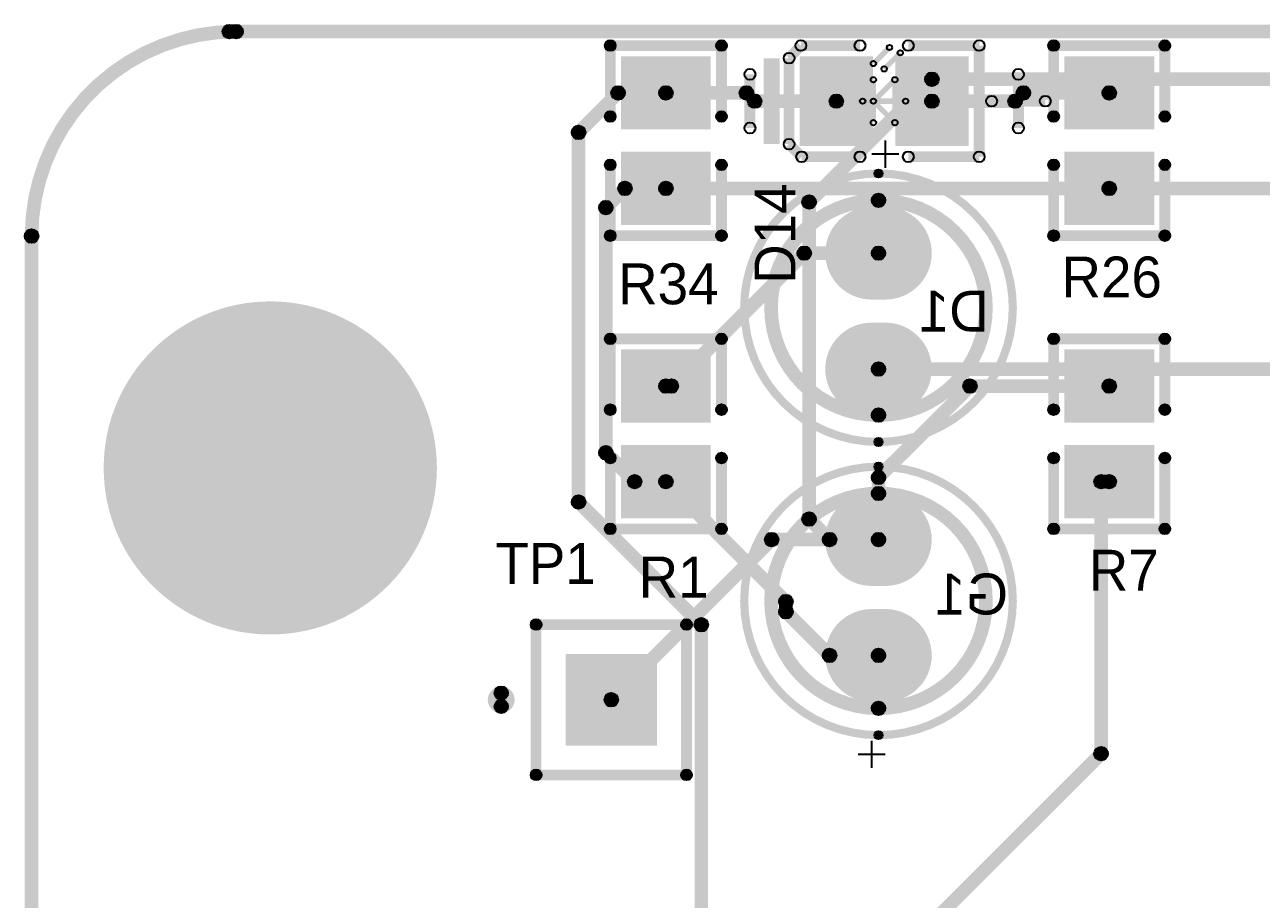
# Model space of a CAD drawing. Header units: millimetres. Extents: x 0 to 137, y 0 to 37.
# Drawn here: x -0.13 to 22.9, y 20.92 to 37.21 of the extents above; entities that cross this region are included whole.
import ezdxf

# ---------------------------------------------------------------- set-up
doc = ezdxf.new("R2010")
doc.units = ezdxf.units.MM
for name, color, linetype in [('BottomLayer', 5, 'Continuous'), ('BottomOverlay', 54, 'Continuous'), ('BottomSolder', 6, 'Continuous'), ('KeepOutLayer', 6, 'Continuous'), ('Mechanical13', 56, 'Continuous'), ('Mechanical15', 56, 'Continuous'), ('MultiLayer', 9, 'Continuous'), ('PadHoleLayer', 156, 'Continuous'), ('TopLayer', 1, 'Continuous'), ('TopOverlay', 2, 'Continuous'), ('TopPaste', 8, 'Continuous'), ('TopSolder', 216, 'Continuous'), ('ViaHoleLayer', 16, 'Continuous')]:
    doc.layers.add(name, color=color, linetype=linetype)

# ---------------------------------------------------------------- blocks, each defined once
blk = doc.blocks.new('PIN1_10')
at = {"layer": 'BottomLayer'}
blk.add_hatch(color=5, dxfattribs=at).paths.add_polyline_path([(-0.75, 0.75), (0.75, 0.75), (0.75, -0.75), (-0.75, -0.75)])
at = {"layer": 'BottomSolder'}
blk.add_hatch(color=6, dxfattribs=at).paths.add_polyline_path([(-0.852, 0.852), (0.852, 0.852), (0.852, -0.852), (-0.852, -0.852)])
at = {"layer": 'MultiLayer'}
blk.add_hatch(color=9, dxfattribs=at).paths.add_polyline_path([(-0.75, 0.75), (0.75, 0.75), (0.75, -0.75), (-0.75, -0.75)])
at = {"layer": 'PadHoleLayer'}
h = blk.add_hatch(color=156, dxfattribs=at)
edge = h.paths.add_edge_path()
edge.add_arc((0, 0), 0.45, 0, 360)
at = {"layer": 'TopLayer'}
blk.add_hatch(color=1, dxfattribs=at).paths.add_polyline_path([(-0.75, 0.75), (0.75, 0.75), (0.75, -0.75), (-0.75, -0.75)])
at = {"layer": 'TopOverlay'}
h = blk.add_hatch(color=2, dxfattribs=at)
edge = h.paths.add_edge_path()
edge.add_arc((-0.125, 2.05), 0.125, 0, 360)
h = blk.add_hatch(color=2, dxfattribs=at)
edge = h.paths.add_edge_path()
edge.add_arc((0.125, 2.05), 0.125, 0, 360)
h = blk.add_hatch(color=2, dxfattribs=at)
edge = h.paths.add_edge_path()
edge.add_arc((-1.4, 1.4), 0.1, 0, 360)
h = blk.add_hatch(color=2, dxfattribs=at)
edge = h.paths.add_edge_path()
edge.add_arc((-1.4, 1.4), 0.1, 0, 360)
for points in [[(-1.5, 1.4), (-1.3, 1.4), (-1.3, -1.4), (-1.5, -1.4)], [(-1.4, 1.3), (-1.4, 1.5), (1.4, 1.5), (1.4, 1.3)], [(1.3, 1.4), (1.5, 1.4), (1.5, -1.4), (1.3, -1.4)], [(-1.4, -1.5), (-1.4, -1.3), (1.4, -1.3), (1.4, -1.5)]]:
    blk.add_hatch(color=2, dxfattribs=at).paths.add_polyline_path(points)
h = blk.add_hatch(color=2, dxfattribs=at)
edge = h.paths.add_edge_path()
edge.add_arc((1.4, 1.4), 0.1, 0, 360)
h = blk.add_hatch(color=2, dxfattribs=at)
edge = h.paths.add_edge_path()
edge.add_arc((1.4, 1.4), 0.1, 0, 360)
h = blk.add_hatch(color=2, dxfattribs=at)
edge = h.paths.add_edge_path()
edge.add_arc((-1.4, -1.4), 0.1, 0, 360)
h = blk.add_hatch(color=2, dxfattribs=at)
edge = h.paths.add_edge_path()
edge.add_arc((-1.4, -1.4), 0.1, 0, 360)
h = blk.add_hatch(color=2, dxfattribs=at)
edge = h.paths.add_edge_path()
edge.add_arc((1.4, -1.4), 0.1, 0, 360)
h = blk.add_hatch(color=2, dxfattribs=at)
edge = h.paths.add_edge_path()
edge.add_arc((1.4, -1.4), 0.1, 0, 360)
at = {"layer": 'TopSolder'}
blk.add_hatch(color=216, dxfattribs=at).paths.add_polyline_path([(-0.852, 0.852), (0.852, 0.852), (0.852, -0.852), (-0.852, -0.852)])
at = {"layer": 'TopOverlay', "const_width": 0.25}
blk.add_lwpolyline([(0.125, 2.05, 1), (-0.125, 2.05, 1)], format="xyb", close=True, dxfattribs=at)
at = {"layer": 'TopOverlay'}
for centre, radius in [((-0.125, 2.05), 0.125), ((0.125, 2.05), 0.125), ((-1.4, 1.4), 0.1), ((-1.4, 1.4), 0.1), ((1.4, 1.4), 0.1), ((1.4, 1.4), 0.1), ((-1.4, -1.4), 0.1), ((-1.4, -1.4), 0.1), ((1.4, -1.4), 0.1), ((1.4, -1.4), 0.1)]:
    blk.add_circle(centre, radius, dxfattribs=at)
blk = doc.blocks.new('0805_R_19')
at = {"layer": 'TopLayer'}
for points in [[(-1.47, 0.735), (-0.31, 0.735), (-0.31, -0.735), (-1.47, -0.735)], [(0.31, 0.735), (1.47, 0.735), (1.47, -0.735), (0.31, -0.735)]]:
    blk.add_hatch(color=1, dxfattribs=at).paths.add_polyline_path(points)
at = {"layer": 'TopOverlay'}
h = blk.add_hatch(color=2, dxfattribs=at)
edge = h.paths.add_edge_path()
edge.add_arc((-1.77, 1.035), 0.1, 0, 360)
h = blk.add_hatch(color=2, dxfattribs=at)
edge = h.paths.add_edge_path()
edge.add_arc((-1.77, 1.035), 0.1, 0, 360)
for points in [[(-1.67, -1.035), (-1.87, -1.035), (-1.87, 1.035), (-1.67, 1.035)], [(-0.45, 1.135), (-0.45, 0.935), (-1.77, 0.935), (-1.77, 1.135)], [(1.77, 1.135), (1.77, 0.935), (0.45, 0.935), (0.45, 1.135)], [(1.87, -1.035), (1.67, -1.035), (1.67, 1.035), (1.87, 1.035)], [(-0.45, -0.935), (-0.45, -1.135), (-1.77, -1.135), (-1.77, -0.935)], [(1.77, -0.935), (1.77, -1.135), (0.45, -1.135), (0.45, -0.935)]]:
    blk.add_hatch(color=2, dxfattribs=at).paths.add_polyline_path(points)
h = blk.add_hatch(color=2, dxfattribs=at)
edge = h.paths.add_edge_path()
edge.add_arc((-0.45, 1.035), 0.1, 0, 360)
h = blk.add_hatch(color=2, dxfattribs=at)
edge = h.paths.add_edge_path()
edge.add_arc((0.45, 1.035), 0.1, 0, 360)
h = blk.add_hatch(color=2, dxfattribs=at)
edge = h.paths.add_edge_path()
edge.add_arc((1.77, 1.035), 0.1, 0, 360)
h = blk.add_hatch(color=2, dxfattribs=at)
edge = h.paths.add_edge_path()
edge.add_arc((1.77, 1.035), 0.1, 0, 360)
h = blk.add_hatch(color=2, dxfattribs=at)
edge = h.paths.add_edge_path()
edge.add_arc((-1.77, -1.035), 0.1, 0, 360)
h = blk.add_hatch(color=2, dxfattribs=at)
edge = h.paths.add_edge_path()
edge.add_arc((-1.77, -1.035), 0.1, 0, 360)
h = blk.add_hatch(color=2, dxfattribs=at)
edge = h.paths.add_edge_path()
edge.add_arc((-0.45, -1.035), 0.1, 0, 360)
h = blk.add_hatch(color=2, dxfattribs=at)
edge = h.paths.add_edge_path()
edge.add_arc((0.45, -1.035), 0.1, 0, 360)
h = blk.add_hatch(color=2, dxfattribs=at)
edge = h.paths.add_edge_path()
edge.add_arc((1.77, -1.035), 0.1, 0, 360)
h = blk.add_hatch(color=2, dxfattribs=at)
edge = h.paths.add_edge_path()
edge.add_arc((1.77, -1.035), 0.1, 0, 360)
at = {"layer": 'TopPaste'}
for points in [[(-1.47, 0.735), (-0.31, 0.735), (-0.31, -0.735), (-1.47, -0.735)], [(0.31, 0.735), (1.47, 0.735), (1.47, -0.735), (0.31, -0.735)]]:
    blk.add_hatch(color=8, dxfattribs=at).paths.add_polyline_path(points)
at = {"layer": 'TopSolder'}
for points in [[(-1.572, 0.837), (-0.208, 0.837), (-0.208, -0.837), (-1.572, -0.837)], [(0.208, 0.837), (1.572, 0.837), (1.572, -0.837), (0.208, -0.837)]]:
    blk.add_hatch(color=216, dxfattribs=at).paths.add_polyline_path(points)
at = {"layer": 'TopOverlay'}
for centre in [(-1.77, 1.035), (-1.77, 1.035), (-0.45, 1.035), (0.45, 1.035), (1.77, 1.035), (1.77, 1.035), (-1.77, -1.035), (-1.77, -1.035), (-0.45, -1.035), (0.45, -1.035), (1.77, -1.035), (1.77, -1.035)]:
    blk.add_circle(centre, 0.1, dxfattribs=at)
blk = doc.blocks.new('0805_R_27')
at = {"layer": 'TopLayer'}
for points in [[(-1.47, 0.735), (-0.31, 0.735), (-0.31, -0.735), (-1.47, -0.735)], [(0.31, 0.735), (1.47, 0.735), (1.47, -0.735), (0.31, -0.735)]]:
    blk.add_hatch(color=1, dxfattribs=at).paths.add_polyline_path(points)
at = {"layer": 'TopOverlay'}
h = blk.add_hatch(color=2, dxfattribs=at)
edge = h.paths.add_edge_path()
edge.add_arc((-1.77, 1.035), 0.1, 0, 360)
h = blk.add_hatch(color=2, dxfattribs=at)
edge = h.paths.add_edge_path()
edge.add_arc((-1.77, 1.035), 0.1, 0, 360)
for points in [[(-1.67, -1.035), (-1.87, -1.035), (-1.87, 1.035), (-1.67, 1.035)], [(-0.45, 1.135), (-0.45, 0.935), (-1.77, 0.935), (-1.77, 1.135)], [(1.77, 1.135), (1.77, 0.935), (0.45, 0.935), (0.45, 1.135)], [(1.87, -1.035), (1.67, -1.035), (1.67, 1.035), (1.87, 1.035)], [(-0.45, -0.935), (-0.45, -1.135), (-1.77, -1.135), (-1.77, -0.935)], [(1.77, -0.935), (1.77, -1.135), (0.45, -1.135), (0.45, -0.935)]]:
    blk.add_hatch(color=2, dxfattribs=at).paths.add_polyline_path(points)
h = blk.add_hatch(color=2, dxfattribs=at)
edge = h.paths.add_edge_path()
edge.add_arc((-0.45, 1.035), 0.1, 0, 360)
h = blk.add_hatch(color=2, dxfattribs=at)
edge = h.paths.add_edge_path()
edge.add_arc((0.45, 1.035), 0.1, 0, 360)
h = blk.add_hatch(color=2, dxfattribs=at)
edge = h.paths.add_edge_path()
edge.add_arc((1.77, 1.035), 0.1, 0, 360)
h = blk.add_hatch(color=2, dxfattribs=at)
edge = h.paths.add_edge_path()
edge.add_arc((1.77, 1.035), 0.1, 0, 360)
h = blk.add_hatch(color=2, dxfattribs=at)
edge = h.paths.add_edge_path()
edge.add_arc((-1.77, -1.035), 0.1, 0, 360)
h = blk.add_hatch(color=2, dxfattribs=at)
edge = h.paths.add_edge_path()
edge.add_arc((-1.77, -1.035), 0.1, 0, 360)
h = blk.add_hatch(color=2, dxfattribs=at)
edge = h.paths.add_edge_path()
edge.add_arc((-0.45, -1.035), 0.1, 0, 360)
h = blk.add_hatch(color=2, dxfattribs=at)
edge = h.paths.add_edge_path()
edge.add_arc((0.45, -1.035), 0.1, 0, 360)
h = blk.add_hatch(color=2, dxfattribs=at)
edge = h.paths.add_edge_path()
edge.add_arc((1.77, -1.035), 0.1, 0, 360)
h = blk.add_hatch(color=2, dxfattribs=at)
edge = h.paths.add_edge_path()
edge.add_arc((1.77, -1.035), 0.1, 0, 360)
at = {"layer": 'TopPaste'}
for points in [[(-1.47, 0.735), (-0.31, 0.735), (-0.31, -0.735), (-1.47, -0.735)], [(0.31, 0.735), (1.47, 0.735), (1.47, -0.735), (0.31, -0.735)]]:
    blk.add_hatch(color=8, dxfattribs=at).paths.add_polyline_path(points)
at = {"layer": 'TopSolder'}
for points in [[(-1.572, 0.837), (-0.208, 0.837), (-0.208, -0.837), (-1.572, -0.837)], [(0.208, 0.837), (1.572, 0.837), (1.572, -0.837), (0.208, -0.837)]]:
    blk.add_hatch(color=216, dxfattribs=at).paths.add_polyline_path(points)
at = {"layer": 'TopOverlay'}
for centre in [(-1.77, 1.035), (-1.77, 1.035), (-0.45, 1.035), (0.45, 1.035), (1.77, 1.035), (1.77, 1.035), (-1.77, -1.035), (-1.77, -1.035), (-0.45, -1.035), (0.45, -1.035), (1.77, -1.035), (1.77, -1.035)]:
    blk.add_circle(centre, 0.1, dxfattribs=at)
blk = doc.blocks.new('0805_R_46')
at = {"layer": 'TopLayer'}
for points in [[(-1.47, 0.735), (-0.31, 0.735), (-0.31, -0.735), (-1.47, -0.735)], [(0.31, 0.735), (1.47, 0.735), (1.47, -0.735), (0.31, -0.735)]]:
    blk.add_hatch(color=1, dxfattribs=at).paths.add_polyline_path(points)
at = {"layer": 'TopOverlay'}
h = blk.add_hatch(color=2, dxfattribs=at)
edge = h.paths.add_edge_path()
edge.add_arc((-1.77, 1.035), 0.1, 0, 360)
h = blk.add_hatch(color=2, dxfattribs=at)
edge = h.paths.add_edge_path()
edge.add_arc((-1.77, 1.035), 0.1, 0, 360)
for points in [[(-1.67, -1.035), (-1.87, -1.035), (-1.87, 1.035), (-1.67, 1.035)], [(-0.45, 1.135), (-0.45, 0.935), (-1.77, 0.935), (-1.77, 1.135)], [(1.77, 1.135), (1.77, 0.935), (0.45, 0.935), (0.45, 1.135)], [(1.87, -1.035), (1.67, -1.035), (1.67, 1.035), (1.87, 1.035)], [(-0.45, -0.935), (-0.45, -1.135), (-1.77, -1.135), (-1.77, -0.935)], [(1.77, -0.935), (1.77, -1.135), (0.45, -1.135), (0.45, -0.935)]]:
    blk.add_hatch(color=2, dxfattribs=at).paths.add_polyline_path(points)
h = blk.add_hatch(color=2, dxfattribs=at)
edge = h.paths.add_edge_path()
edge.add_arc((-0.45, 1.035), 0.1, 0, 360)
h = blk.add_hatch(color=2, dxfattribs=at)
edge = h.paths.add_edge_path()
edge.add_arc((0.45, 1.035), 0.1, 0, 360)
h = blk.add_hatch(color=2, dxfattribs=at)
edge = h.paths.add_edge_path()
edge.add_arc((1.77, 1.035), 0.1, 0, 360)
h = blk.add_hatch(color=2, dxfattribs=at)
edge = h.paths.add_edge_path()
edge.add_arc((1.77, 1.035), 0.1, 0, 360)
h = blk.add_hatch(color=2, dxfattribs=at)
edge = h.paths.add_edge_path()
edge.add_arc((-1.77, -1.035), 0.1, 0, 360)
h = blk.add_hatch(color=2, dxfattribs=at)
edge = h.paths.add_edge_path()
edge.add_arc((-1.77, -1.035), 0.1, 0, 360)
h = blk.add_hatch(color=2, dxfattribs=at)
edge = h.paths.add_edge_path()
edge.add_arc((-0.45, -1.035), 0.1, 0, 360)
h = blk.add_hatch(color=2, dxfattribs=at)
edge = h.paths.add_edge_path()
edge.add_arc((0.45, -1.035), 0.1, 0, 360)
h = blk.add_hatch(color=2, dxfattribs=at)
edge = h.paths.add_edge_path()
edge.add_arc((1.77, -1.035), 0.1, 0, 360)
h = blk.add_hatch(color=2, dxfattribs=at)
edge = h.paths.add_edge_path()
edge.add_arc((1.77, -1.035), 0.1, 0, 360)
at = {"layer": 'TopPaste'}
for points in [[(-1.47, 0.735), (-0.31, 0.735), (-0.31, -0.735), (-1.47, -0.735)], [(0.31, 0.735), (1.47, 0.735), (1.47, -0.735), (0.31, -0.735)]]:
    blk.add_hatch(color=8, dxfattribs=at).paths.add_polyline_path(points)
at = {"layer": 'TopSolder'}
for points in [[(-1.572, 0.837), (-0.208, 0.837), (-0.208, -0.837), (-1.572, -0.837)], [(0.208, 0.837), (1.572, 0.837), (1.572, -0.837), (0.208, -0.837)]]:
    blk.add_hatch(color=216, dxfattribs=at).paths.add_polyline_path(points)
at = {"layer": 'TopOverlay'}
for centre in [(-1.77, 1.035), (-1.77, 1.035), (-0.45, 1.035), (0.45, 1.035), (1.77, 1.035), (1.77, 1.035), (-1.77, -1.035), (-1.77, -1.035), (-0.45, -1.035), (0.45, -1.035), (1.77, -1.035), (1.77, -1.035)]:
    blk.add_circle(centre, 0.1, dxfattribs=at)
blk = doc.blocks.new('0805_R_52')
at = {"layer": 'TopLayer'}
for points in [[(-1.47, 0.735), (-0.31, 0.735), (-0.31, -0.735), (-1.47, -0.735)], [(0.31, 0.735), (1.47, 0.735), (1.47, -0.735), (0.31, -0.735)]]:
    blk.add_hatch(color=1, dxfattribs=at).paths.add_polyline_path(points)
at = {"layer": 'TopOverlay'}
h = blk.add_hatch(color=2, dxfattribs=at)
edge = h.paths.add_edge_path()
edge.add_arc((-1.77, 1.035), 0.1, 0, 360)
h = blk.add_hatch(color=2, dxfattribs=at)
edge = h.paths.add_edge_path()
edge.add_arc((-1.77, 1.035), 0.1, 0, 360)
for points in [[(-1.67, -1.035), (-1.87, -1.035), (-1.87, 1.035), (-1.67, 1.035)], [(-0.45, 1.135), (-0.45, 0.935), (-1.77, 0.935), (-1.77, 1.135)], [(1.77, 1.135), (1.77, 0.935), (0.45, 0.935), (0.45, 1.135)], [(1.87, -1.035), (1.67, -1.035), (1.67, 1.035), (1.87, 1.035)], [(-0.45, -0.935), (-0.45, -1.135), (-1.77, -1.135), (-1.77, -0.935)], [(1.77, -0.935), (1.77, -1.135), (0.45, -1.135), (0.45, -0.935)]]:
    blk.add_hatch(color=2, dxfattribs=at).paths.add_polyline_path(points)
h = blk.add_hatch(color=2, dxfattribs=at)
edge = h.paths.add_edge_path()
edge.add_arc((-0.45, 1.035), 0.1, 0, 360)
h = blk.add_hatch(color=2, dxfattribs=at)
edge = h.paths.add_edge_path()
edge.add_arc((0.45, 1.035), 0.1, 0, 360)
h = blk.add_hatch(color=2, dxfattribs=at)
edge = h.paths.add_edge_path()
edge.add_arc((1.77, 1.035), 0.1, 0, 360)
h = blk.add_hatch(color=2, dxfattribs=at)
edge = h.paths.add_edge_path()
edge.add_arc((1.77, 1.035), 0.1, 0, 360)
h = blk.add_hatch(color=2, dxfattribs=at)
edge = h.paths.add_edge_path()
edge.add_arc((-1.77, -1.035), 0.1, 0, 360)
h = blk.add_hatch(color=2, dxfattribs=at)
edge = h.paths.add_edge_path()
edge.add_arc((-1.77, -1.035), 0.1, 0, 360)
h = blk.add_hatch(color=2, dxfattribs=at)
edge = h.paths.add_edge_path()
edge.add_arc((-0.45, -1.035), 0.1, 0, 360)
h = blk.add_hatch(color=2, dxfattribs=at)
edge = h.paths.add_edge_path()
edge.add_arc((0.45, -1.035), 0.1, 0, 360)
h = blk.add_hatch(color=2, dxfattribs=at)
edge = h.paths.add_edge_path()
edge.add_arc((1.77, -1.035), 0.1, 0, 360)
h = blk.add_hatch(color=2, dxfattribs=at)
edge = h.paths.add_edge_path()
edge.add_arc((1.77, -1.035), 0.1, 0, 360)
at = {"layer": 'TopPaste'}
for points in [[(-1.47, 0.735), (-0.31, 0.735), (-0.31, -0.735), (-1.47, -0.735)], [(0.31, 0.735), (1.47, 0.735), (1.47, -0.735), (0.31, -0.735)]]:
    blk.add_hatch(color=8, dxfattribs=at).paths.add_polyline_path(points)
at = {"layer": 'TopSolder'}
for points in [[(-1.572, 0.837), (-0.208, 0.837), (-0.208, -0.837), (-1.572, -0.837)], [(0.208, 0.837), (1.572, 0.837), (1.572, -0.837), (0.208, -0.837)]]:
    blk.add_hatch(color=216, dxfattribs=at).paths.add_polyline_path(points)
at = {"layer": 'TopOverlay'}
for centre in [(-1.77, 1.035), (-1.77, 1.035), (-0.45, 1.035), (0.45, 1.035), (1.77, 1.035), (1.77, 1.035), (-1.77, -1.035), (-1.77, -1.035), (-0.45, -1.035), (0.45, -1.035), (1.77, -1.035), (1.77, -1.035)]:
    blk.add_circle(centre, 0.1, dxfattribs=at)
blk = doc.blocks.new('3___LED___B_56')
at = {"layer": 'BottomLayer'}
h = blk.add_hatch(color=5, dxfattribs=at)
edge = h.paths.add_edge_path()
edge.add_arc((-1.079, -0.127), 0.762, 180, 360)
edge.add_line((-0.318, -0.127), (-0.318, 0.127))
edge.add_arc((-1.079, 0.127), 0.762, 0, 180)
edge.add_line((-1.841, 0.127), (-1.841, -0.127))
h = blk.add_hatch(color=5, dxfattribs=at)
edge = h.paths.add_edge_path()
edge.add_arc((1.079, -0.127), 0.762, 180, 360)
edge.add_line((1.841, -0.127), (1.841, 0.127))
edge.add_arc((1.079, 0.127), 0.762, 0, 180)
edge.add_line((0.318, 0.127), (0.318, -0.127))
at = {"layer": 'BottomOverlay'}
h = blk.add_hatch(color=54, dxfattribs=at)
edge = h.paths.add_edge_path()
edge.add_arc((-2.564, 0), 0.0762, 0, 360)
h = blk.add_hatch(color=54, dxfattribs=at)
edge = h.paths.add_edge_path()
edge.add_arc((-2.064, 0), 0.127, 0, 360)
h = blk.add_hatch(color=54, dxfattribs=at)
edge = h.paths.add_edge_path()
edge.add_arc((1.937, 0), 0.127, 0, 360)
h = blk.add_hatch(color=54, dxfattribs=at)
edge = h.paths.add_edge_path()
edge.add_arc((2.437, 0), 0.0762, 0, 360)
at = {"layer": 'BottomSolder'}
h = blk.add_hatch(color=6, dxfattribs=at)
edge = h.paths.add_edge_path()
edge.add_arc((-1.079, -0.127), 0.864, 180, 360)
edge.add_line((-0.216, -0.127), (-0.216, 0.127))
edge.add_arc((-1.079, 0.127), 0.864, 0, 180)
edge.add_line((-1.943, 0.127), (-1.943, -0.127))
h = blk.add_hatch(color=6, dxfattribs=at)
edge = h.paths.add_edge_path()
edge.add_arc((1.079, -0.127), 0.864, 180, 360)
edge.add_line((1.943, -0.127), (1.943, 0.127))
edge.add_arc((1.079, 0.127), 0.864, 0, 180)
edge.add_line((0.216, 0.127), (0.216, -0.127))
at = {"layer": 'MultiLayer'}
h = blk.add_hatch(color=9, dxfattribs=at)
edge = h.paths.add_edge_path()
edge.add_arc((-1.079, -0.127), 0.762, 180, 360)
edge.add_line((-0.318, -0.127), (-0.318, 0.127))
edge.add_arc((-1.079, 0.127), 0.762, 0, 180)
edge.add_line((-1.841, 0.127), (-1.841, -0.127))
h = blk.add_hatch(color=9, dxfattribs=at)
edge = h.paths.add_edge_path()
edge.add_arc((1.079, -0.127), 0.762, 180, 360)
edge.add_line((1.841, -0.127), (1.841, 0.127))
edge.add_arc((1.079, 0.127), 0.762, 0, 180)
edge.add_line((0.318, 0.127), (0.318, -0.127))
at = {"layer": 'PadHoleLayer'}
h = blk.add_hatch(color=156, dxfattribs=at)
edge = h.paths.add_edge_path()
edge.add_arc((-1.079, 0), 0.35, 0, 360)
h = blk.add_hatch(color=156, dxfattribs=at)
edge = h.paths.add_edge_path()
edge.add_arc((1.079, 0), 0.35, 0, 360)
at = {"layer": 'TopLayer'}
h = blk.add_hatch(color=1, dxfattribs=at)
edge = h.paths.add_edge_path()
edge.add_arc((-1.079, -0.127), 0.762, 180, 360)
edge.add_line((-0.318, -0.127), (-0.318, 0.127))
edge.add_arc((-1.079, 0.127), 0.762, 0, 180)
edge.add_line((-1.841, 0.127), (-1.841, -0.127))
h = blk.add_hatch(color=1, dxfattribs=at)
edge = h.paths.add_edge_path()
edge.add_arc((1.079, -0.127), 0.762, 180, 360)
edge.add_line((1.841, -0.127), (1.841, 0.127))
edge.add_arc((1.079, 0.127), 0.762, 0, 180)
edge.add_line((0.318, 0.127), (0.318, -0.127))
at = {"layer": 'TopSolder'}
h = blk.add_hatch(color=216, dxfattribs=at)
edge = h.paths.add_edge_path()
edge.add_arc((-1.079, -0.127), 0.864, 180, 360)
edge.add_line((-0.216, -0.127), (-0.216, 0.127))
edge.add_arc((-1.079, 0.127), 0.864, 0, 180)
edge.add_line((-1.943, 0.127), (-1.943, -0.127))
h = blk.add_hatch(color=216, dxfattribs=at)
edge = h.paths.add_edge_path()
edge.add_arc((1.079, -0.127), 0.864, 180, 360)
edge.add_line((1.943, -0.127), (1.943, 0.127))
edge.add_arc((1.079, 0.127), 0.864, 0, 180)
edge.add_line((0.216, 0.127), (0.216, -0.127))
at = {"layer": 'BottomOverlay'}
for p, q in [((-2.921, 0.381), (-2.921, -0.127)), ((-3.175, 0.127), (-2.667, 0.127))]:
    blk.add_line(p, q, dxfattribs=at)
for points, const_width in [([(2.437, 0, 1), (-2.564, 0, 1)], 0.152), ([(1.937, 0, 1), (-2.064, 0, 1)], 0.254)]:
    blk.add_lwpolyline(points, format="xyb", close=True, dxfattribs=dict(at, const_width=const_width))
for centre, radius in [((-2.564, 0), 0.0762), ((-2.064, 0), 0.127), ((1.937, 0), 0.127), ((2.437, 0), 0.0762)]:
    blk.add_circle(centre, radius, dxfattribs=at)
blk = doc.blocks.new('0805_LED_S1_64')
at = {"layer": 'Mechanical13'}
for points in [[(-0.165, 0.665), (-0.235, 0.735), (0.065, 1.035), (0.135, 0.965)], [(0.035, 0.565), (-0.035, 0.635), (0.265, 0.935), (0.335, 0.865)], [(-0.15, -0.4), (-0.25, -0.4), (-0.25, 0.4), (-0.15, 0.4)], [(-0.165, -0.035), (-0.235, 0.035), (0.165, 0.435), (0.235, 0.365)], [(0.25, -0.4), (0.15, -0.4), (0.15, 0.4), (0.25, 0.4)], [(-0.4, -0.05), (-0.4, 0.05), (0.4, 0.05), (0.4, -0.05)], [(-0.235, -0.035), (-0.165, 0.035), (0.235, -0.365), (0.165, -0.435)]]:
    blk.add_hatch(color=56, dxfattribs=at).paths.add_polyline_path(points)
h = blk.add_hatch(color=56, dxfattribs=at)
edge = h.paths.add_edge_path()
edge.add_arc((0.1, 1), 0.05, 0, 360)
h = blk.add_hatch(color=56, dxfattribs=at)
edge = h.paths.add_edge_path()
edge.add_arc((0.3, 0.9), 0.05, 0, 360)
h = blk.add_hatch(color=56, dxfattribs=at)
edge = h.paths.add_edge_path()
edge.add_arc((-0.2, 0.7), 0.05, 0, 360)
h = blk.add_hatch(color=56, dxfattribs=at)
edge = h.paths.add_edge_path()
edge.add_arc((0, 0.6), 0.05, 0, 360)
h = blk.add_hatch(color=56, dxfattribs=at)
edge = h.paths.add_edge_path()
edge.add_arc((-0.2, 0.4), 0.05, 0, 360)
h = blk.add_hatch(color=56, dxfattribs=at)
edge = h.paths.add_edge_path()
edge.add_arc((0.2, 0.4), 0.05, 0, 360)
h = blk.add_hatch(color=56, dxfattribs=at)
edge = h.paths.add_edge_path()
edge.add_arc((0.2, 0.4), 0.05, 0, 360)
h = blk.add_hatch(color=56, dxfattribs=at)
edge = h.paths.add_edge_path()
edge.add_arc((-0.4, 0), 0.05, 0, 360)
h = blk.add_hatch(color=56, dxfattribs=at)
edge = h.paths.add_edge_path()
edge.add_arc((-0.2, 0), 0.05, 0, 360)
h = blk.add_hatch(color=56, dxfattribs=at)
edge = h.paths.add_edge_path()
edge.add_arc((-0.2, 0), 0.05, 0, 360)
h = blk.add_hatch(color=56, dxfattribs=at)
edge = h.paths.add_edge_path()
edge.add_arc((0.4, 0), 0.05, 0, 360)
h = blk.add_hatch(color=56, dxfattribs=at)
edge = h.paths.add_edge_path()
edge.add_arc((-0.2, -0.4), 0.05, 0, 360)
h = blk.add_hatch(color=56, dxfattribs=at)
edge = h.paths.add_edge_path()
edge.add_arc((0.2, -0.4), 0.05, 0, 360)
h = blk.add_hatch(color=56, dxfattribs=at)
edge = h.paths.add_edge_path()
edge.add_arc((0.2, -0.4), 0.05, 0, 360)
at = {"layer": 'Mechanical15'}
h = blk.add_hatch(color=56, dxfattribs=at)
edge = h.paths.add_edge_path()
edge.add_arc((-2.5, 0.5), 0.102, 0, 360)
for points in [[(-2.398, -0.5), (-2.602, -0.5), (-2.602, 0.5), (-2.398, 0.5)], [(2.602, -0.5), (2.398, -0.5), (2.398, 0.5), (2.602, 0.5)], [(2, -0.102), (2, 0.102), (3, 0.102), (3, -0.102)]]:
    blk.add_hatch(color=56, dxfattribs=at).paths.add_polyline_path(points)
h = blk.add_hatch(color=56, dxfattribs=at)
edge = h.paths.add_edge_path()
edge.add_arc((2.5, 0.5), 0.102, 0, 360)
h = blk.add_hatch(color=56, dxfattribs=at)
edge = h.paths.add_edge_path()
edge.add_arc((2, 0), 0.102, 0, 360)
h = blk.add_hatch(color=56, dxfattribs=at)
edge = h.paths.add_edge_path()
edge.add_arc((3, 0), 0.102, 0, 360)
h = blk.add_hatch(color=56, dxfattribs=at)
edge = h.paths.add_edge_path()
edge.add_arc((-2.5, -0.5), 0.102, 0, 360)
h = blk.add_hatch(color=56, dxfattribs=at)
edge = h.paths.add_edge_path()
edge.add_arc((2.5, -0.5), 0.102, 0, 360)
at = {"layer": 'TopLayer'}
for points in [[(-0.31, -0.735), (-1.47, -0.735), (-1.47, 0.735), (-0.31, 0.735)], [(1.47, -0.735), (0.31, -0.735), (0.31, 0.735), (1.47, 0.735)]]:
    blk.add_hatch(color=1, dxfattribs=at).paths.add_polyline_path(points)
at = {"layer": 'TopOverlay'}
for points in [[(-1.697, 0.732), (-1.843, 0.868), (-1.623, 1.103), (-1.477, 0.967)], [(-1.55, 0.935), (-1.55, 1.135), (-0.45, 1.135), (-0.45, 0.935)], [(0.45, 0.935), (0.45, 1.135), (1.77, 1.135), (1.77, 0.935)], [(1.87, -1.035), (1.67, -1.035), (1.67, 1.035), (1.87, 1.035)], [(-2.245, -0.8), (-1.945, -0.8), (-1.945, 0.8), (-2.245, 0.8)], [(-1.67, -0.8), (-1.87, -0.8), (-1.87, 0.8), (-1.67, 0.8)], [(-1.841, -0.871), (-1.699, -0.729), (-1.464, -0.964), (-1.606, -1.106)], [(-1.535, -1.135), (-1.535, -0.935), (-0.45, -0.935), (-0.45, -1.135)], [(0.45, -1.135), (0.45, -0.935), (1.77, -0.935), (1.77, -1.135)]]:
    blk.add_hatch(color=2, dxfattribs=at).paths.add_polyline_path(points)
h = blk.add_hatch(color=2, dxfattribs=at)
edge = h.paths.add_edge_path()
edge.add_arc((-1.55, 1.035), 0.1, 0, 360)
h = blk.add_hatch(color=2, dxfattribs=at)
edge = h.paths.add_edge_path()
edge.add_arc((-1.55, 1.035), 0.1, 0, 360)
h = blk.add_hatch(color=2, dxfattribs=at)
edge = h.paths.add_edge_path()
edge.add_arc((-0.45, 1.035), 0.1, 0, 360)
h = blk.add_hatch(color=2, dxfattribs=at)
edge = h.paths.add_edge_path()
edge.add_arc((0.45, 1.035), 0.1, 0, 360)
h = blk.add_hatch(color=2, dxfattribs=at)
edge = h.paths.add_edge_path()
edge.add_arc((1.77, 1.035), 0.1, 0, 360)
h = blk.add_hatch(color=2, dxfattribs=at)
edge = h.paths.add_edge_path()
edge.add_arc((1.77, 1.035), 0.1, 0, 360)
h = blk.add_hatch(color=2, dxfattribs=at)
edge = h.paths.add_edge_path()
edge.add_arc((-1.77, 0.8), 0.1, 0, 360)
h = blk.add_hatch(color=2, dxfattribs=at)
edge = h.paths.add_edge_path()
edge.add_arc((-1.77, 0.8), 0.1, 0, 360)
h = blk.add_hatch(color=2, dxfattribs=at)
edge = h.paths.add_edge_path()
edge.add_arc((-1.77, -0.8), 0.1, 0, 360)
h = blk.add_hatch(color=2, dxfattribs=at)
edge = h.paths.add_edge_path()
edge.add_arc((-1.77, -0.8), 0.1, 0, 360)
h = blk.add_hatch(color=2, dxfattribs=at)
edge = h.paths.add_edge_path()
edge.add_arc((-1.535, -1.035), 0.1, 0, 360)
h = blk.add_hatch(color=2, dxfattribs=at)
edge = h.paths.add_edge_path()
edge.add_arc((-1.535, -1.035), 0.1, 0, 360)
h = blk.add_hatch(color=2, dxfattribs=at)
edge = h.paths.add_edge_path()
edge.add_arc((-0.45, -1.035), 0.1, 0, 360)
h = blk.add_hatch(color=2, dxfattribs=at)
edge = h.paths.add_edge_path()
edge.add_arc((0.45, -1.035), 0.1, 0, 360)
h = blk.add_hatch(color=2, dxfattribs=at)
edge = h.paths.add_edge_path()
edge.add_arc((1.77, -1.035), 0.1, 0, 360)
h = blk.add_hatch(color=2, dxfattribs=at)
edge = h.paths.add_edge_path()
edge.add_arc((1.77, -1.035), 0.1, 0, 360)
at = {"layer": 'TopPaste'}
for points in [[(-0.31, -0.735), (-1.47, -0.735), (-1.47, 0.735), (-0.31, 0.735)], [(1.47, -0.735), (0.31, -0.735), (0.31, 0.735), (1.47, 0.735)]]:
    blk.add_hatch(color=8, dxfattribs=at).paths.add_polyline_path(points)
at = {"layer": 'TopSolder'}
for points in [[(-0.208, -0.837), (-1.572, -0.837), (-1.572, 0.837), (-0.208, 0.837)], [(1.572, -0.837), (0.208, -0.837), (0.208, 0.837), (1.572, 0.837)]]:
    blk.add_hatch(color=216, dxfattribs=at).paths.add_polyline_path(points)
at = {"layer": 'Mechanical13'}
for centre in [(0.1, 1), (0.3, 0.9), (-0.2, 0.7), (0, 0.6), (-0.2, 0.4), (0.2, 0.4), (0.2, 0.4), (-0.4, 0), (-0.2, 0), (-0.2, 0), (0.4, 0), (-0.2, -0.4), (0.2, -0.4), (0.2, -0.4)]:
    blk.add_circle(centre, 0.05, dxfattribs=at)
at = {"layer": 'Mechanical15'}
for centre in [(-2.5, 0.5), (2.5, 0.5), (2, 0), (3, 0), (-2.5, -0.5), (2.5, -0.5)]:
    blk.add_circle(centre, 0.102, dxfattribs=at)
at = {"layer": 'TopOverlay'}
for centre in [(-1.55, 1.035), (-1.55, 1.035), (-0.45, 1.035), (0.45, 1.035), (1.77, 1.035), (1.77, 1.035), (-1.77, 0.8), (-1.77, 0.8), (-1.77, -0.8), (-1.77, -0.8), (-1.535, -1.035), (-1.535, -1.035), (-0.45, -1.035), (0.45, -1.035), (1.77, -1.035), (1.77, -1.035)]:
    blk.add_circle(centre, 0.1, dxfattribs=at)
blk = doc.blocks.new('3___LED___B_77')
at = {"layer": 'BottomLayer'}
h = blk.add_hatch(color=5, dxfattribs=at)
edge = h.paths.add_edge_path()
edge.add_arc((-1.079, -0.127), 0.762, 180, 360)
edge.add_line((-0.318, -0.127), (-0.318, 0.127))
edge.add_arc((-1.079, 0.127), 0.762, 0, 180)
edge.add_line((-1.841, 0.127), (-1.841, -0.127))
h = blk.add_hatch(color=5, dxfattribs=at)
edge = h.paths.add_edge_path()
edge.add_arc((1.079, -0.127), 0.762, 180, 360)
edge.add_line((1.841, -0.127), (1.841, 0.127))
edge.add_arc((1.079, 0.127), 0.762, 0, 180)
edge.add_line((0.318, 0.127), (0.318, -0.127))
at = {"layer": 'BottomOverlay'}
h = blk.add_hatch(color=54, dxfattribs=at)
edge = h.paths.add_edge_path()
edge.add_arc((-2.564, 0), 0.0762, 0, 360)
h = blk.add_hatch(color=54, dxfattribs=at)
edge = h.paths.add_edge_path()
edge.add_arc((-2.064, 0), 0.127, 0, 360)
h = blk.add_hatch(color=54, dxfattribs=at)
edge = h.paths.add_edge_path()
edge.add_arc((1.937, 0), 0.127, 0, 360)
h = blk.add_hatch(color=54, dxfattribs=at)
edge = h.paths.add_edge_path()
edge.add_arc((2.437, 0), 0.0762, 0, 360)
at = {"layer": 'BottomSolder'}
h = blk.add_hatch(color=6, dxfattribs=at)
edge = h.paths.add_edge_path()
edge.add_arc((-1.079, -0.127), 0.864, 180, 360)
edge.add_line((-0.216, -0.127), (-0.216, 0.127))
edge.add_arc((-1.079, 0.127), 0.864, 0, 180)
edge.add_line((-1.943, 0.127), (-1.943, -0.127))
h = blk.add_hatch(color=6, dxfattribs=at)
edge = h.paths.add_edge_path()
edge.add_arc((1.079, -0.127), 0.864, 180, 360)
edge.add_line((1.943, -0.127), (1.943, 0.127))
edge.add_arc((1.079, 0.127), 0.864, 0, 180)
edge.add_line((0.216, 0.127), (0.216, -0.127))
at = {"layer": 'MultiLayer'}
h = blk.add_hatch(color=9, dxfattribs=at)
edge = h.paths.add_edge_path()
edge.add_arc((-1.079, -0.127), 0.762, 180, 360)
edge.add_line((-0.318, -0.127), (-0.318, 0.127))
edge.add_arc((-1.079, 0.127), 0.762, 0, 180)
edge.add_line((-1.841, 0.127), (-1.841, -0.127))
h = blk.add_hatch(color=9, dxfattribs=at)
edge = h.paths.add_edge_path()
edge.add_arc((1.079, -0.127), 0.762, 180, 360)
edge.add_line((1.841, -0.127), (1.841, 0.127))
edge.add_arc((1.079, 0.127), 0.762, 0, 180)
edge.add_line((0.318, 0.127), (0.318, -0.127))
at = {"layer": 'PadHoleLayer'}
h = blk.add_hatch(color=156, dxfattribs=at)
edge = h.paths.add_edge_path()
edge.add_arc((-1.079, 0), 0.35, 0, 360)
h = blk.add_hatch(color=156, dxfattribs=at)
edge = h.paths.add_edge_path()
edge.add_arc((1.079, 0), 0.35, 0, 360)
at = {"layer": 'TopLayer'}
h = blk.add_hatch(color=1, dxfattribs=at)
edge = h.paths.add_edge_path()
edge.add_arc((-1.079, -0.127), 0.762, 180, 360)
edge.add_line((-0.318, -0.127), (-0.318, 0.127))
edge.add_arc((-1.079, 0.127), 0.762, 0, 180)
edge.add_line((-1.841, 0.127), (-1.841, -0.127))
h = blk.add_hatch(color=1, dxfattribs=at)
edge = h.paths.add_edge_path()
edge.add_arc((1.079, -0.127), 0.762, 180, 360)
edge.add_line((1.841, -0.127), (1.841, 0.127))
edge.add_arc((1.079, 0.127), 0.762, 0, 180)
edge.add_line((0.318, 0.127), (0.318, -0.127))
at = {"layer": 'TopSolder'}
h = blk.add_hatch(color=216, dxfattribs=at)
edge = h.paths.add_edge_path()
edge.add_arc((-1.079, -0.127), 0.864, 180, 360)
edge.add_line((-0.216, -0.127), (-0.216, 0.127))
edge.add_arc((-1.079, 0.127), 0.864, 0, 180)
edge.add_line((-1.943, 0.127), (-1.943, -0.127))
h = blk.add_hatch(color=216, dxfattribs=at)
edge = h.paths.add_edge_path()
edge.add_arc((1.079, -0.127), 0.864, 180, 360)
edge.add_line((1.943, -0.127), (1.943, 0.127))
edge.add_arc((1.079, 0.127), 0.864, 0, 180)
edge.add_line((0.216, 0.127), (0.216, -0.127))
at = {"layer": 'BottomOverlay'}
for p, q in [((-2.921, 0.381), (-2.921, -0.127)), ((-3.175, 0.127), (-2.667, 0.127))]:
    blk.add_line(p, q, dxfattribs=at)
for points, const_width in [([(2.437, 0, 1), (-2.564, 0, 1)], 0.152), ([(1.937, 0, 1), (-2.064, 0, 1)], 0.254)]:
    blk.add_lwpolyline(points, format="xyb", close=True, dxfattribs=dict(at, const_width=const_width))
for centre, radius in [((-2.564, 0), 0.0762), ((-2.064, 0), 0.127), ((1.937, 0), 0.127), ((2.437, 0), 0.0762)]:
    blk.add_circle(centre, radius, dxfattribs=at)

msp = doc.modelspace()

# ---------------------------------------------------------------- hatches: boundary and pattern name
at = {"layer": 'BottomLayer'}
for points in [[(14.568, 33.819), (14.388, 33.999), (16.674, 36.285), (16.854, 36.105)], [(16.764, 36.068), (16.764, 36.322), (31.039, 36.322), (31.039, 36.068)], [(14.605, 28.003), (14.351, 28.003), (14.351, 33.909), (14.605, 33.909)], [(15.77, 30.671), (15.77, 30.924), (26.708, 30.924), (26.708, 30.671)], [(14.388, 27.914), (14.568, 28.093), (14.949, 27.712), (14.769, 27.533)], [(10.885, 24.548), (10.705, 24.728), (13.69, 27.712), (13.869, 27.533)], [(13.78, 27.495), (13.78, 27.75), (14.859, 27.75), (14.859, 27.495)], [(14.859, 27.495), (14.859, 27.75), (15.77, 27.75), (15.77, 27.495)]]:
    msp.add_hatch(color=5, dxfattribs=at).paths.add_polyline_path(points)
h = msp.add_hatch(color=5, dxfattribs=at)
edge = h.paths.add_edge_path()
edge.add_arc((16.764, 36.195), 0.127, 0, 360)
h = msp.add_hatch(color=5, dxfattribs=at)
edge = h.paths.add_edge_path()
edge.add_arc((16.764, 36.195), 0.127, 0, 360)
h = msp.add_hatch(color=5, dxfattribs=at)
edge = h.paths.add_edge_path()
edge.add_arc((14.478, 33.909), 0.127, 0, 360)
h = msp.add_hatch(color=5, dxfattribs=at)
edge = h.paths.add_edge_path()
edge.add_arc((14.478, 33.909), 0.127, 0, 360)
h = msp.add_hatch(color=5, dxfattribs=at)
edge = h.paths.add_edge_path()
edge.add_arc((4.445, 28.956), 3, 0, 360)
h = msp.add_hatch(color=5, dxfattribs=at)
edge = h.paths.add_edge_path()
edge.add_arc((15.77, 30.797), 0.127, 0, 360)
h = msp.add_hatch(color=5, dxfattribs=at)
edge = h.paths.add_edge_path()
edge.add_arc((14.478, 28.003), 0.127, 0, 360)
h = msp.add_hatch(color=5, dxfattribs=at)
edge = h.paths.add_edge_path()
edge.add_arc((14.478, 28.003), 0.127, 0, 360)
h = msp.add_hatch(color=5, dxfattribs=at)
edge = h.paths.add_edge_path()
edge.add_arc((13.78, 27.622), 0.127, 0, 360)
h = msp.add_hatch(color=5, dxfattribs=at)
edge = h.paths.add_edge_path()
edge.add_arc((13.78, 27.622), 0.127, 0, 360)
h = msp.add_hatch(color=5, dxfattribs=at)
edge = h.paths.add_edge_path()
edge.add_arc((14.859, 27.622), 0.127, 0, 360)
h = msp.add_hatch(color=5, dxfattribs=at)
edge = h.paths.add_edge_path()
edge.add_arc((14.859, 27.622), 0.127, 0, 360)
h = msp.add_hatch(color=5, dxfattribs=at)
edge = h.paths.add_edge_path()
edge.add_arc((14.859, 27.622), 0.127, 0, 360)
h = msp.add_hatch(color=5, dxfattribs=at)
edge = h.paths.add_edge_path()
edge.add_arc((15.77, 27.622), 0.127, 0, 360)
h = msp.add_hatch(color=5, dxfattribs=at)
edge = h.paths.add_edge_path()
edge.add_arc((10.795, 24.638), 0.127, 0, 360)
at = {"layer": 'BottomSolder'}
h = msp.add_hatch(color=6, dxfattribs=at)
edge = h.paths.add_edge_path()
edge.add_arc((4.445, 28.956), 3.102, 0, 360)
at = {"layer": 'KeepOutLayer'}
h = msp.add_hatch(color=6, dxfattribs=at)
edge = h.paths.add_edge_path()
edge.add_arc((3.683, 37.084), 0.127, 0, 360)
for points in [[(3.683, 36.957), (3.683, 37.211), (132.969, 37.211), (132.969, 36.957)], [(0.127, 3.81), (-0.127, 3.81), (-0.127, 33.274), (0.127, 33.274)]]:
    msp.add_hatch(color=6, dxfattribs=at).paths.add_polyline_path(points)
h = msp.add_hatch(color=6, dxfattribs=at)
edge = h.paths.add_edge_path()
edge.add_arc((3.81, 37.084), 0.127, 0, 360)
h = msp.add_hatch(color=6, dxfattribs=at)
edge = h.paths.add_edge_path()
edge.add_arc((0, 33.274), 0.127, 0, 360)
h = msp.add_hatch(color=6, dxfattribs=at)
edge = h.paths.add_edge_path()
edge.add_arc((0, 33.274), 0.127, 0, 360)
at = {"layer": 'TopLayer'}
for points in [[(10.275, 35.116), (10.096, 35.295), (10.832, 36.032), (11.012, 35.852)], [(10.922, 35.815), (10.922, 36.069), (11.811, 36.069), (11.811, 35.815)], [(11.811, 35.815), (11.811, 36.069), (13.31, 36.069), (13.31, 35.815)], [(13.22, 35.852), (13.399, 36.032), (13.554, 35.877), (13.375, 35.697)], [(18.403, 35.697), (18.224, 35.877), (18.379, 36.032), (18.558, 35.852)], [(18.468, 35.815), (18.468, 36.069), (20.066, 36.069), (20.066, 35.815)], [(13.465, 35.66), (13.465, 35.914), (14.985, 35.914), (14.985, 35.66)], [(16.765, 35.66), (16.765, 35.914), (18.313, 35.914), (18.313, 35.66)], [(10.312, 28.321), (10.058, 28.321), (10.058, 35.205), (10.312, 35.205)], [(10.783, 33.717), (10.604, 33.896), (10.959, 34.252), (11.139, 34.072)], [(11.049, 34.035), (11.049, 34.289), (11.811, 34.289), (11.811, 34.035)], [(11.811, 34.035), (11.811, 34.289), (20.066, 34.289), (20.066, 34.035)], [(20.066, 34.035), (20.066, 34.289), (26.003, 34.289), (26.003, 34.035)], [(10.82, 29.238), (10.566, 29.238), (10.566, 33.806), (10.82, 33.806)], [(12.002, 30.391), (11.823, 30.571), (14.298, 33.046), (14.478, 32.867)], [(14.388, 32.83), (14.388, 33.084), (15.77, 33.084), (15.77, 32.83)], [(11.811, 30.354), (11.811, 30.608), (11.913, 30.608), (11.913, 30.354)], [(15.86, 28.688), (15.68, 28.868), (17.383, 30.571), (17.563, 30.391)], [(17.473, 30.354), (17.473, 30.608), (20.066, 30.608), (20.066, 30.354)], [(10.604, 29.148), (10.783, 29.328), (11.32, 28.791), (11.14, 28.611)], [(11.23, 28.574), (11.23, 28.828), (11.811, 28.828), (11.811, 28.574)], [(11.721, 28.611), (11.901, 28.791), (14.135, 26.557), (13.955, 26.377)], [(19.914, 28.574), (19.914, 28.828), (20.066, 28.828), (20.066, 28.574)], [(15.897, 27.622), (15.643, 27.622), (15.643, 28.778), (15.897, 28.778)], [(20.041, 23.634), (19.787, 23.634), (19.787, 28.701), (20.041, 28.701)], [(10.096, 28.231), (10.275, 28.411), (12.561, 26.125), (12.382, 25.945)], [(14.172, 26.277), (13.918, 26.277), (13.918, 26.467), (14.172, 26.467)], [(13.955, 26.188), (14.135, 26.367), (14.949, 25.553), (14.769, 25.374)], [(12.598, 19.507), (12.344, 19.507), (12.344, 26.035), (12.598, 26.035)], [(14.859, 25.337), (14.859, 25.59), (15.77, 25.59), (15.77, 25.337)], [(13.364, 16.904), (13.184, 17.084), (19.824, 23.723), (20.003, 23.544)]]:
    msp.add_hatch(color=1, dxfattribs=at).paths.add_polyline_path(points)
h = msp.add_hatch(color=1, dxfattribs=at)
edge = h.paths.add_edge_path()
edge.add_arc((10.922, 35.942), 0.127, 0, 360)
h = msp.add_hatch(color=1, dxfattribs=at)
edge = h.paths.add_edge_path()
edge.add_arc((10.922, 35.942), 0.127, 0, 360)
h = msp.add_hatch(color=1, dxfattribs=at)
edge = h.paths.add_edge_path()
edge.add_arc((11.811, 35.942), 0.127, 0, 360)
h = msp.add_hatch(color=1, dxfattribs=at)
edge = h.paths.add_edge_path()
edge.add_arc((11.811, 35.942), 0.127, 0, 360)
h = msp.add_hatch(color=1, dxfattribs=at)
edge = h.paths.add_edge_path()
edge.add_arc((13.31, 35.942), 0.127, 0, 360)
h = msp.add_hatch(color=1, dxfattribs=at)
edge = h.paths.add_edge_path()
edge.add_arc((13.31, 35.942), 0.127, 0, 360)
h = msp.add_hatch(color=1, dxfattribs=at)
edge = h.paths.add_edge_path()
edge.add_arc((18.468, 35.942), 0.127, 0, 360)
h = msp.add_hatch(color=1, dxfattribs=at)
edge = h.paths.add_edge_path()
edge.add_arc((18.468, 35.942), 0.127, 0, 360)
h = msp.add_hatch(color=1, dxfattribs=at)
edge = h.paths.add_edge_path()
edge.add_arc((20.066, 35.942), 0.127, 0, 360)
h = msp.add_hatch(color=1, dxfattribs=at)
edge = h.paths.add_edge_path()
edge.add_arc((13.465, 35.787), 0.127, 0, 360)
h = msp.add_hatch(color=1, dxfattribs=at)
edge = h.paths.add_edge_path()
edge.add_arc((13.465, 35.787), 0.127, 0, 360)
h = msp.add_hatch(color=1, dxfattribs=at)
edge = h.paths.add_edge_path()
edge.add_arc((14.985, 35.787), 0.127, 0, 360)
h = msp.add_hatch(color=1, dxfattribs=at)
edge = h.paths.add_edge_path()
edge.add_arc((16.765, 35.787), 0.127, 0, 360)
h = msp.add_hatch(color=1, dxfattribs=at)
edge = h.paths.add_edge_path()
edge.add_arc((18.313, 35.787), 0.127, 0, 360)
h = msp.add_hatch(color=1, dxfattribs=at)
edge = h.paths.add_edge_path()
edge.add_arc((18.313, 35.787), 0.127, 0, 360)
h = msp.add_hatch(color=1, dxfattribs=at)
edge = h.paths.add_edge_path()
edge.add_arc((10.185, 35.205), 0.127, 0, 360)
h = msp.add_hatch(color=1, dxfattribs=at)
edge = h.paths.add_edge_path()
edge.add_arc((10.185, 35.205), 0.127, 0, 360)
h = msp.add_hatch(color=1, dxfattribs=at)
edge = h.paths.add_edge_path()
edge.add_arc((11.049, 34.162), 0.127, 0, 360)
h = msp.add_hatch(color=1, dxfattribs=at)
edge = h.paths.add_edge_path()
edge.add_arc((11.049, 34.162), 0.127, 0, 360)
h = msp.add_hatch(color=1, dxfattribs=at)
edge = h.paths.add_edge_path()
edge.add_arc((11.811, 34.162), 0.127, 0, 360)
h = msp.add_hatch(color=1, dxfattribs=at)
edge = h.paths.add_edge_path()
edge.add_arc((11.811, 34.162), 0.127, 0, 360)
h = msp.add_hatch(color=1, dxfattribs=at)
edge = h.paths.add_edge_path()
edge.add_arc((20.066, 34.162), 0.127, 0, 360)
h = msp.add_hatch(color=1, dxfattribs=at)
edge = h.paths.add_edge_path()
edge.add_arc((20.066, 34.162), 0.127, 0, 360)
h = msp.add_hatch(color=1, dxfattribs=at)
edge = h.paths.add_edge_path()
edge.add_arc((10.693, 33.806), 0.127, 0, 360)
h = msp.add_hatch(color=1, dxfattribs=at)
edge = h.paths.add_edge_path()
edge.add_arc((10.693, 33.806), 0.127, 0, 360)
h = msp.add_hatch(color=1, dxfattribs=at)
edge = h.paths.add_edge_path()
edge.add_arc((14.388, 32.956), 0.127, 0, 360)
h = msp.add_hatch(color=1, dxfattribs=at)
edge = h.paths.add_edge_path()
edge.add_arc((14.388, 32.956), 0.127, 0, 360)
h = msp.add_hatch(color=1, dxfattribs=at)
edge = h.paths.add_edge_path()
edge.add_arc((15.77, 32.956), 0.127, 0, 360)
h = msp.add_hatch(color=1, dxfattribs=at)
edge = h.paths.add_edge_path()
edge.add_arc((4.445, 28.956), 3, 0, 360)
h = msp.add_hatch(color=1, dxfattribs=at)
edge = h.paths.add_edge_path()
edge.add_arc((11.811, 30.481), 0.127, 0, 360)
h = msp.add_hatch(color=1, dxfattribs=at)
edge = h.paths.add_edge_path()
edge.add_arc((11.913, 30.481), 0.127, 0, 360)
h = msp.add_hatch(color=1, dxfattribs=at)
edge = h.paths.add_edge_path()
edge.add_arc((11.913, 30.481), 0.127, 0, 360)
h = msp.add_hatch(color=1, dxfattribs=at)
edge = h.paths.add_edge_path()
edge.add_arc((17.473, 30.481), 0.127, 0, 360)
h = msp.add_hatch(color=1, dxfattribs=at)
edge = h.paths.add_edge_path()
edge.add_arc((17.473, 30.481), 0.127, 0, 360)
h = msp.add_hatch(color=1, dxfattribs=at)
edge = h.paths.add_edge_path()
edge.add_arc((20.066, 30.481), 0.127, 0, 360)
h = msp.add_hatch(color=1, dxfattribs=at)
edge = h.paths.add_edge_path()
edge.add_arc((10.693, 29.238), 0.127, 0, 360)
h = msp.add_hatch(color=1, dxfattribs=at)
edge = h.paths.add_edge_path()
edge.add_arc((10.693, 29.238), 0.127, 0, 360)
h = msp.add_hatch(color=1, dxfattribs=at)
edge = h.paths.add_edge_path()
edge.add_arc((11.23, 28.701), 0.127, 0, 360)
h = msp.add_hatch(color=1, dxfattribs=at)
edge = h.paths.add_edge_path()
edge.add_arc((11.23, 28.701), 0.127, 0, 360)
h = msp.add_hatch(color=1, dxfattribs=at)
edge = h.paths.add_edge_path()
edge.add_arc((11.811, 28.701), 0.127, 0, 360)
h = msp.add_hatch(color=1, dxfattribs=at)
edge = h.paths.add_edge_path()
edge.add_arc((11.811, 28.701), 0.127, 0, 360)
h = msp.add_hatch(color=1, dxfattribs=at)
edge = h.paths.add_edge_path()
edge.add_arc((15.77, 28.778), 0.127, 0, 360)
h = msp.add_hatch(color=1, dxfattribs=at)
edge = h.paths.add_edge_path()
edge.add_arc((15.77, 28.778), 0.127, 0, 360)
h = msp.add_hatch(color=1, dxfattribs=at)
edge = h.paths.add_edge_path()
edge.add_arc((19.914, 28.701), 0.127, 0, 360)
h = msp.add_hatch(color=1, dxfattribs=at)
edge = h.paths.add_edge_path()
edge.add_arc((19.914, 28.701), 0.127, 0, 360)
h = msp.add_hatch(color=1, dxfattribs=at)
edge = h.paths.add_edge_path()
edge.add_arc((20.066, 28.701), 0.127, 0, 360)
h = msp.add_hatch(color=1, dxfattribs=at)
edge = h.paths.add_edge_path()
edge.add_arc((10.185, 28.321), 0.127, 0, 360)
h = msp.add_hatch(color=1, dxfattribs=at)
edge = h.paths.add_edge_path()
edge.add_arc((10.185, 28.321), 0.127, 0, 360)
h = msp.add_hatch(color=1, dxfattribs=at)
edge = h.paths.add_edge_path()
edge.add_arc((15.77, 27.622), 0.127, 0, 360)
h = msp.add_hatch(color=1, dxfattribs=at)
edge = h.paths.add_edge_path()
edge.add_arc((14.045, 26.467), 0.127, 0, 360)
h = msp.add_hatch(color=1, dxfattribs=at)
edge = h.paths.add_edge_path()
edge.add_arc((14.045, 26.467), 0.127, 0, 360)
h = msp.add_hatch(color=1, dxfattribs=at)
edge = h.paths.add_edge_path()
edge.add_arc((14.045, 26.277), 0.127, 0, 360)
h = msp.add_hatch(color=1, dxfattribs=at)
edge = h.paths.add_edge_path()
edge.add_arc((14.045, 26.277), 0.127, 0, 360)
h = msp.add_hatch(color=1, dxfattribs=at)
edge = h.paths.add_edge_path()
edge.add_arc((12.471, 26.035), 0.127, 0, 360)
h = msp.add_hatch(color=1, dxfattribs=at)
edge = h.paths.add_edge_path()
edge.add_arc((12.471, 26.035), 0.127, 0, 360)
h = msp.add_hatch(color=1, dxfattribs=at)
edge = h.paths.add_edge_path()
edge.add_arc((14.859, 25.463), 0.127, 0, 360)
h = msp.add_hatch(color=1, dxfattribs=at)
edge = h.paths.add_edge_path()
edge.add_arc((14.859, 25.463), 0.127, 0, 360)
h = msp.add_hatch(color=1, dxfattribs=at)
edge = h.paths.add_edge_path()
edge.add_arc((15.77, 25.463), 0.127, 0, 360)
h = msp.add_hatch(color=1, dxfattribs=at)
edge = h.paths.add_edge_path()
edge.add_arc((19.914, 23.634), 0.127, 0, 360)
h = msp.add_hatch(color=1, dxfattribs=at)
edge = h.paths.add_edge_path()
edge.add_arc((19.914, 23.634), 0.127, 0, 360)
at = {"layer": 'TopSolder'}
h = msp.add_hatch(color=216, dxfattribs=at)
edge = h.paths.add_edge_path()
edge.add_arc((4.445, 28.956), 3.102, 0, 360)
at = {"layer": 'ViaHoleLayer'}
h = msp.add_hatch(color=16, dxfattribs=at)
edge = h.paths.add_edge_path()
edge.add_arc((4.445, 28.956), 1.6, 0, 360)

# ---------------------------------------------------------------- linework, layer by layer
at = {"layer": 'BottomLayer'}
for centre in [(16.764, 36.195), (16.764, 36.195), (14.478, 33.909), (14.478, 33.909), (15.77, 30.797), (14.478, 28.003), (14.478, 28.003), (13.78, 27.622), (13.78, 27.622), (14.859, 27.622), (14.859, 27.622), (14.859, 27.622), (15.77, 27.622), (10.795, 24.638)]:
    msp.add_circle(centre, 0.127, dxfattribs=at)
at = {"layer": 'KeepOutLayer', "const_width": 0.254}
msp.add_lwpolyline([(0, 33.274, -0.414214), (3.81, 37.084)], format="xyb", dxfattribs=at)
at = {"layer": 'KeepOutLayer'}
for centre in [(3.683, 37.084), (3.81, 37.084), (0, 33.274), (0, 33.274)]:
    msp.add_circle(centre, 0.127, dxfattribs=at)
at = {"layer": 'TopLayer'}
for centre in [(10.922, 35.942), (10.922, 35.942), (11.811, 35.942), (11.811, 35.942), (13.31, 35.942), (13.31, 35.942), (18.468, 35.942), (18.468, 35.942), (20.066, 35.942), (13.465, 35.787), (13.465, 35.787), (14.985, 35.787), (16.765, 35.787), (18.313, 35.787), (18.313, 35.787), (10.185, 35.205), (10.185, 35.205), (11.049, 34.162), (11.049, 34.162), (11.811, 34.162), (11.811, 34.162), (20.066, 34.162), (20.066, 34.162), (10.693, 33.806), (10.693, 33.806), (14.388, 32.956), (14.388, 32.956), (15.77, 32.956), (11.811, 30.481), (11.913, 30.481), (11.913, 30.481), (17.473, 30.481), (17.473, 30.481), (20.066, 30.481), (10.693, 29.238), (10.693, 29.238), (11.23, 28.701), (11.23, 28.701), (11.811, 28.701), (11.811, 28.701), (15.77, 28.778), (15.77, 28.778), (19.914, 28.701), (19.914, 28.701), (20.066, 28.701), (10.185, 28.321), (10.185, 28.321), (15.77, 27.622), (14.045, 26.467), (14.045, 26.467), (14.045, 26.277), (14.045, 26.277), (12.471, 26.035), (12.471, 26.035), (14.859, 25.463), (14.859, 25.463), (15.77, 25.463), (19.914, 23.634), (19.914, 23.634)]:
    msp.add_circle(centre, 0.127, dxfattribs=at)

# ---------------------------------------------------------------- block references
for name, p, rotation in [('0805_R_19', (11.811, 35.052), 270), ('0805_LED_S1_64', (15.875, 35.787), 360), ('0805_R_27', (20.066, 35.052), 270), ('3___LED___B_77', (15.77, 31.877), 270), ('0805_R_52', (11.811, 29.591), 270), ('0805_R_46', (20.066, 29.591), 270), ('3___LED___B_56', (15.77, 26.543), 90), ('PIN1_10', (10.795, 24.638), 90)]:
    msp.add_blockref(name, p, dxfattribs=dict(rotation=rotation))

# ---------------------------------------------------------------- texts
at = {"layer": 'BottomOverlay', "text_generation_flag": 2}
for s, p in [('D1', (17.824, 31.496)), ('G1', (18.183, 26.226))]:
    msp.add_text(s, height=0.762, dxfattribs=at).set_placement(p)
at = {"layer": 'TopOverlay'}
msp.add_text('D14', height=0.762, rotation=90, dxfattribs=at).set_placement((14.224, 32.385))
for s, p in [('R34', (10.922, 32.004)), ('R26', (19.177, 32.131)), ('TP1', (8.636, 26.797)), ('R7', (19.685, 26.67)), ('R1', (11.303, 26.542))]:
    msp.add_text(s, height=0.762, dxfattribs=at).set_placement(p)

doc.saveas('drawing.dxf')
